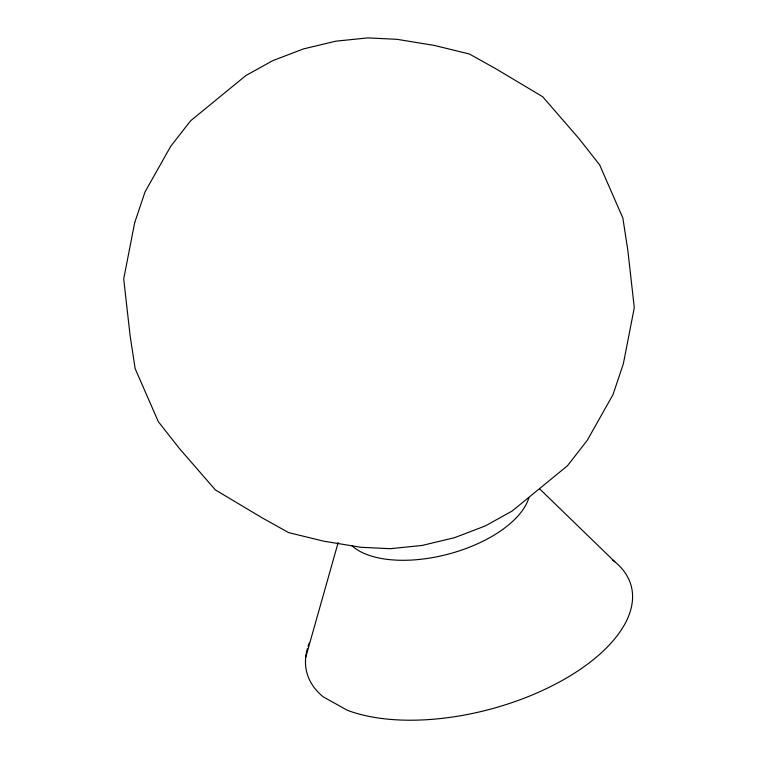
<?xml version="1.0" encoding="UTF-8"?>
<svg xmlns="http://www.w3.org/2000/svg" width="758" height="758" viewBox="0 0 758 758"><rect width="100%" height="100%" fill="white"/><g stroke="black" fill="none" stroke-linecap="round" stroke-linejoin="round"><path stroke-width="1.14" d="M305.72 657.338L338.163 542.548M539.45 488.683L614.871 561.82M528.847 497.816A95.925 47.233 -15 0 1 448.907 553.965A95.925 47.233 -15 0 1 351.532 545.381M612.388 559.878A167.869 82.66 -15 0 1 563.658 679.642A167.869 82.66 -15 0 1 347.335 710.274L323.202 696.82A167.869 82.66 -15 0 1 307.397 648.602M308.08 646.375A167.869 82.66 -15 0 1 309.283 643.002M134.668 222.757L123.706 278.887L130.139 336.002L135.151 368.653L158.365 421.742L179.258 448.319L215.357 489.905L262.609 518.102L288.609 532.599L323.552 541.155L360.884 547.276L390.218 548.707L422.197 545.428L454.629 537.659L485.31 525.929L512.152 511.034L567.401 465.81L587.27 440.322L612.985 394.653L623.332 363.859L634.294 307.72L627.861 250.614L622.849 217.963L599.635 164.865L578.742 138.288L542.643 96.702L495.391 68.504L469.392 54.008L434.448 45.452L397.116 39.331L367.782 37.9L335.803 41.178L303.371 48.948L272.69 60.678L245.848 75.573L190.599 120.797L170.73 146.285L145.015 191.954L134.668 222.757"/></g></svg>
